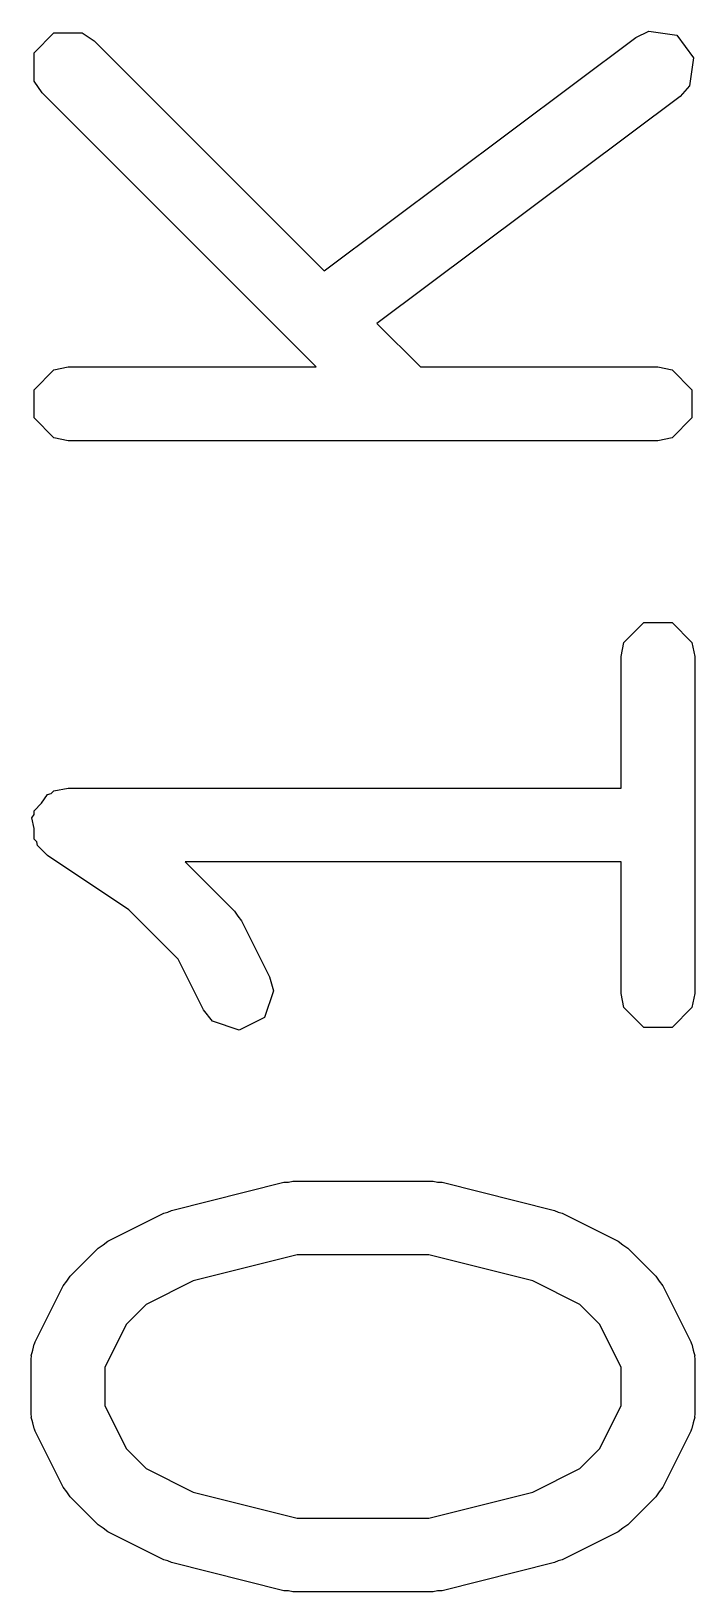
# Model space of a CAD drawing. Header units: inches. Extents: x -1.73 to 1.98, y -0.03 to 4.65.
# Drawn here: x 1.0654 to 1.1008, y 3.9823 to 4.0656 of the extents above; entities that cross this region are included whole.
import ezdxf

# ---------------------------------------------------------------- set-up
doc = ezdxf.new("R2010")
doc.units = ezdxf.units.IN
doc.header["$MEASUREMENT"] = 0
doc.layers.add('BLACK', color=250, linetype='CONTINUOUS')

msp = doc.modelspace()

# ---------------------------------------------------------------- linework, layer by layer
at = {"layer": 'BLACK', "linetype": 'CONTINUOUS'}
for p, q in [((1.065533, 4.064495), (1.066598, 4.065561)), ((1.066598, 4.065561), (1.068105, 4.065561)), ((1.068105, 4.065561), (1.068743, 4.065134)), ((1.068743, 4.065134), (1.081034, 4.052843)), ((1.081034, 4.052843), (1.097666, 4.065317)), ((1.097666, 4.065317), (1.098359, 4.065649)), ((1.098359, 4.065649), (1.09985, 4.065436)), ((1.09985, 4.065436), (1.100754, 4.064231)), ((1.065533, 4.062989), (1.065533, 4.064495)), ((1.100754, 4.064231), (1.100541, 4.062739)), ((1.065959, 4.06235), (1.065533, 4.062989)), ((1.100541, 4.062739), (1.100029, 4.062167)), ((1.080597, 4.047713), (1.065959, 4.06235)), ((1.100029, 4.062167), (1.083846, 4.050031)), ((1.083846, 4.050031), (1.086164, 4.047713)), ((1.065533, 4.046498), (1.066598, 4.047563)), ((1.066598, 4.047563), (1.067351, 4.047713)), ((1.067351, 4.047713), (1.080597, 4.047713)), ((1.086164, 4.047713), (1.098847, 4.047713)), ((1.098847, 4.047713), (1.099601, 4.047563)), ((1.099601, 4.047563), (1.100666, 4.046498)), ((1.065533, 4.044991), (1.065533, 4.046498)), ((1.100666, 4.046498), (1.100666, 4.044991)), ((1.066598, 4.043926), (1.065533, 4.044991)), ((1.100666, 4.044991), (1.099601, 4.043926)), ((1.067351, 4.043776), (1.066598, 4.043926)), ((1.098847, 4.043776), (1.067351, 4.043776)), ((1.099601, 4.043926), (1.098847, 4.043776)), ((1.097029, 4.032999), (1.098094, 4.034065)), ((1.098094, 4.034065), (1.099601, 4.034065)), ((1.099601, 4.034065), (1.100666, 4.032999)), ((1.096879, 4.032246), (1.097029, 4.032999)), ((1.100666, 4.032999), (1.100816, 4.032246)), ((1.096879, 4.025216), (1.096879, 4.032246)), ((1.100816, 4.032246), (1.100816, 4.014248)), ((1.066256, 4.024883), (1.066455, 4.024923)), ((1.066455, 4.024923), (1.066598, 4.025066)), ((1.066598, 4.025066), (1.067351, 4.025216)), ((1.067351, 4.025216), (1.096879, 4.025216)), ((1.065533, 4.024001), (1.065938, 4.024406)), ((1.065938, 4.024406), (1.066256, 4.024883)), ((1.06542, 4.023629), (1.065533, 4.023798)), ((1.065533, 4.023067), (1.06542, 4.023629)), ((1.065533, 4.023798), (1.065533, 4.024001)), ((1.065533, 4.022494), (1.065533, 4.023067)), ((1.065676, 4.022351), (1.065533, 4.022494)), ((1.065716, 4.022152), (1.065676, 4.022351)), ((1.066259, 4.021609), (1.065716, 4.022152)), ((1.070597, 4.018718), (1.066259, 4.021609)), ((1.096879, 4.021279), (1.073604, 4.021279)), ((1.073604, 4.021279), (1.076242, 4.01864)), ((1.096879, 4.014248), (1.096879, 4.021279)), ((1.073233, 4.016082), (1.070597, 4.018718)), ((1.076242, 4.01864), (1.076418, 4.018377)), ((1.076418, 4.018377), (1.076611, 4.018128)), ((1.076611, 4.018128), (1.078111, 4.015129)), ((1.07459, 4.013368), (1.073233, 4.016082)), ((1.078111, 4.015129), (1.078314, 4.014388)), ((1.078314, 4.014388), (1.077837, 4.012959)), ((1.097029, 4.013495), (1.096879, 4.014248)), ((1.100816, 4.014248), (1.100666, 4.013495)), ((1.07506, 4.012761), (1.07459, 4.013368)), ((1.098094, 4.01243), (1.097029, 4.013495)), ((1.100666, 4.013495), (1.099601, 4.01243)), ((1.07649, 4.012285), (1.07506, 4.012761)), ((1.077837, 4.012959), (1.07649, 4.012285)), ((1.099601, 4.01243), (1.098094, 4.01243)), ((1.072873, 4.00266), (1.078872, 4.00416)), ((1.078872, 4.00416), (1.079113, 4.004171)), ((1.079113, 4.004171), (1.07935, 4.004218)), ((1.07935, 4.004218), (1.086849, 4.004218)), ((1.086849, 4.004218), (1.087085, 4.004171)), ((1.087085, 4.004171), (1.087326, 4.00416)), ((1.087326, 4.00416), (1.093326, 4.00266)), ((1.069471, 4.001011), (1.07247, 4.002511)), ((1.07247, 4.002511), (1.072678, 4.002568)), ((1.072678, 4.002568), (1.072873, 4.00266)), ((1.093326, 4.00266), (1.093521, 4.002568)), ((1.093521, 4.002568), (1.093729, 4.002511)), ((1.093729, 4.002511), (1.096728, 4.001011)), ((1.068959, 4.000642), (1.069222, 4.000818)), ((1.069222, 4.000818), (1.069471, 4.001011)), ((1.096728, 4.001011), (1.096977, 4.000818)), ((1.096977, 4.000818), (1.09724, 4.000642)), ((1.067459, 3.999142), (1.068959, 4.000642)), ((1.079592, 4.000281), (1.074038, 3.998893)), ((1.086607, 4.000281), (1.079592, 4.000281)), ((1.092161, 3.998893), (1.086607, 4.000281)), ((1.09724, 4.000642), (1.09874, 3.999142)), ((1.067284, 3.99888), (1.067459, 3.999142)), ((1.09874, 3.999142), (1.098915, 3.99888)), ((1.065591, 3.995631), (1.06709, 3.998631)), ((1.06709, 3.998631), (1.067284, 3.99888)), ((1.074038, 3.998893), (1.071517, 3.997632)), ((1.094682, 3.997632), (1.092161, 3.998893)), ((1.098915, 3.99888), (1.099108, 3.998631)), ((1.099108, 3.998631), (1.100608, 3.995631)), ((1.071517, 3.997632), (1.070469, 3.996584)), ((1.09573, 3.996584), (1.094682, 3.997632)), ((1.070469, 3.996584), (1.06932, 3.994286)), ((1.096879, 3.994286), (1.09573, 3.996584)), ((1.065388, 3.99489), (1.065471, 3.995194)), ((1.065402, 3.994847), (1.065388, 3.99489)), ((1.065471, 3.995194), (1.065533, 3.995504)), ((1.065533, 3.995504), (1.065565, 3.995536)), ((1.065565, 3.995536), (1.065591, 3.995631)), ((1.100608, 3.995631), (1.100634, 3.995536)), ((1.100634, 3.995536), (1.100666, 3.995504)), ((1.100666, 3.995504), (1.100728, 3.995195)), ((1.100728, 3.995195), (1.100811, 3.99489)), ((1.100811, 3.99489), (1.100797, 3.994847)), ((1.065383, 3.994751), (1.065402, 3.994847)), ((1.065383, 3.991751), (1.065383, 3.994751)), ((1.06932, 3.994286), (1.06932, 3.992216)), ((1.096879, 3.992216), (1.096879, 3.994286)), ((1.100797, 3.994847), (1.100816, 3.994751)), ((1.100816, 3.994751), (1.100816, 3.991751)), ((1.065402, 3.991654), (1.065383, 3.991751)), ((1.065388, 3.991612), (1.065402, 3.991654)), ((1.065471, 3.991308), (1.065388, 3.991612)), ((1.06932, 3.992216), (1.070469, 3.989918)), ((1.09573, 3.989918), (1.096879, 3.992216)), ((1.100811, 3.991612), (1.100728, 3.991307)), ((1.100816, 3.991751), (1.100797, 3.991654)), ((1.100797, 3.991654), (1.100811, 3.991612)), ((1.065533, 3.990998), (1.065471, 3.991308)), ((1.065565, 3.990966), (1.065533, 3.990998)), ((1.065591, 3.990871), (1.065565, 3.990966)), ((1.06709, 3.987871), (1.065591, 3.990871)), ((1.100608, 3.990871), (1.099108, 3.987871)), ((1.100634, 3.990966), (1.100608, 3.990871)), ((1.100666, 3.990998), (1.100634, 3.990966)), ((1.100728, 3.991307), (1.100666, 3.990998)), ((1.070469, 3.989918), (1.071517, 3.988869)), ((1.094682, 3.98887), (1.09573, 3.989918)), ((1.071517, 3.988869), (1.074038, 3.987609)), ((1.092161, 3.987609), (1.094682, 3.98887)), ((1.067284, 3.987622), (1.06709, 3.987871)), ((1.067459, 3.98736), (1.067284, 3.987622)), ((1.074038, 3.987609), (1.079592, 3.986221)), ((1.086607, 3.986221), (1.092161, 3.987609)), ((1.098915, 3.987622), (1.09874, 3.98736)), ((1.099108, 3.987871), (1.098915, 3.987622)), ((1.068959, 3.98586), (1.067459, 3.98736)), ((1.09874, 3.98736), (1.09724, 3.98586)), ((1.069222, 3.985684), (1.068959, 3.98586)), ((1.079592, 3.986221), (1.086607, 3.986221)), ((1.09724, 3.98586), (1.096977, 3.985684)), ((1.069471, 3.985491), (1.069222, 3.985684)), ((1.07247, 3.983991), (1.069471, 3.985491)), ((1.096728, 3.985491), (1.093729, 3.983991)), ((1.096977, 3.985684), (1.096728, 3.985491)), ((1.072678, 3.983934), (1.07247, 3.983991)), ((1.072873, 3.983842), (1.072678, 3.983934)), ((1.078872, 3.982342), (1.072873, 3.983842)), ((1.093326, 3.983842), (1.087326, 3.982342)), ((1.093521, 3.983934), (1.093326, 3.983842)), ((1.093729, 3.983991), (1.093521, 3.983934)), ((1.079113, 3.982331), (1.078872, 3.982342)), ((1.07935, 3.982284), (1.079113, 3.982331)), ((1.086849, 3.982284), (1.07935, 3.982284)), ((1.087085, 3.982331), (1.086849, 3.982284)), ((1.087326, 3.982342), (1.087085, 3.982331))]:
    msp.add_line(p, q, dxfattribs=at)

doc.saveas('drawing.dxf')
